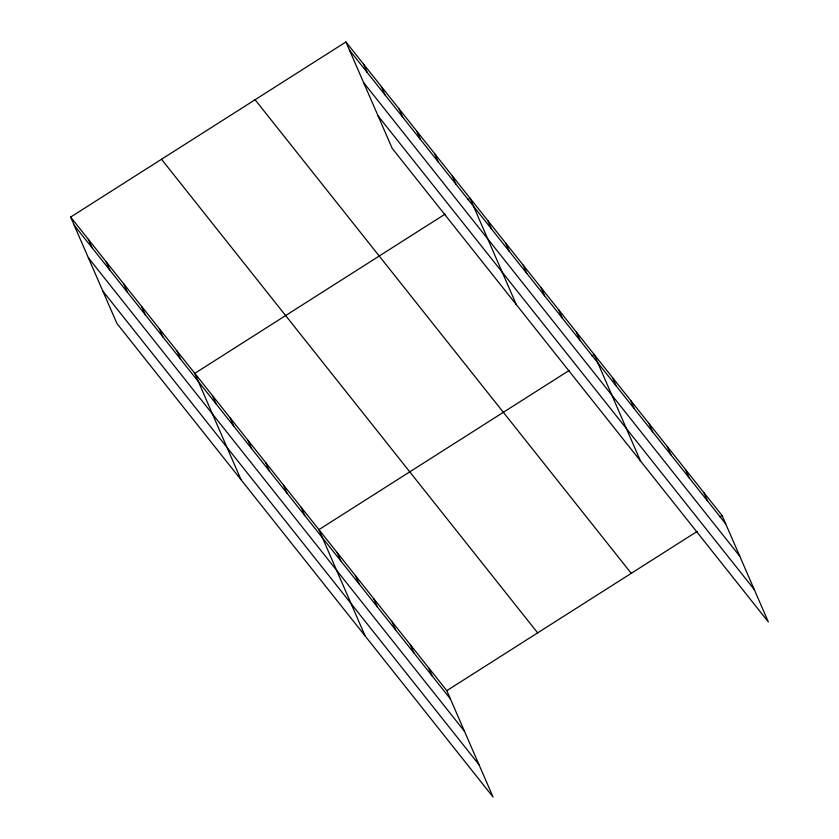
<?xml version="1.0" encoding="UTF-8"?>
<svg xmlns="http://www.w3.org/2000/svg" width="839" height="839" viewBox="0 0 839 839"><rect width="100%" height="100%" fill="white"/><g stroke="black" fill="none" stroke-linecap="round" stroke-linejoin="round"><path stroke-width="1.26" d="M70.654 217.06L446.809 690.654L493.07 797.05L116.915 323.455L70.654 217.06L345.93 41.95L722.085 515.545L768.346 621.94L392.191 148.346L345.93 41.95M445.184 214.06L194.784 373.355L241.045 479.74M467.9 199.609L470.06 198.235L516.321 304.63M569.324 370.345L318.914 529.64L365.175 636.025M592.03 355.893L594.19 354.519L640.451 460.915M446.809 690.654L697.219 531.37M719.925 516.918L722.085 515.545M349.506 50.183L725.662 523.777M363.591 82.579L739.746 556.173M378.106 115.95L754.261 589.544M255.087 99.736L631.243 573.331M161.497 159.274L537.652 632.868M74.231 225.292L450.386 698.887M88.315 257.688L464.481 731.283M102.83 291.06L478.985 764.654M703.816 492.545L707.392 500.768M685.547 469.536L689.123 477.769M667.278 446.537L670.854 454.769M649.008 423.527L652.585 431.76M630.739 400.528L634.315 408.761M612.46 377.529L616.046 385.762M576.456 332.192L580.043 340.424M558.722 309.874L562.308 318.096M540.998 287.546L544.574 295.779M523.263 265.218L526.84 273.451M505.529 242.891L509.105 251.123M487.795 220.563L491.371 228.795M452.326 175.907L455.902 184.14M434.592 153.579L438.178 161.812M416.857 131.262L420.444 139.484M399.123 108.934L402.71 117.156M381.399 86.606L384.975 94.838M363.665 64.278L367.241 72.511M428.54 667.655L432.116 675.888M410.271 644.656L413.847 652.878M392.002 621.647L395.578 629.879M373.733 598.647L377.309 606.88M355.463 575.638L359.04 583.871M337.184 552.639L340.77 560.871M301.18 507.312L304.767 515.545M283.456 484.984L287.032 493.217M265.722 462.656L269.298 470.889M247.987 440.328L251.564 448.561M230.253 418L233.829 426.233M212.519 395.672L216.095 403.905M177.05 351.027L180.626 359.26M159.316 328.699L162.902 336.932M141.581 306.371L145.168 314.604M123.847 284.043L127.434 292.276M106.123 261.716L109.699 269.948M88.389 239.388L91.965 247.62"/></g></svg>
